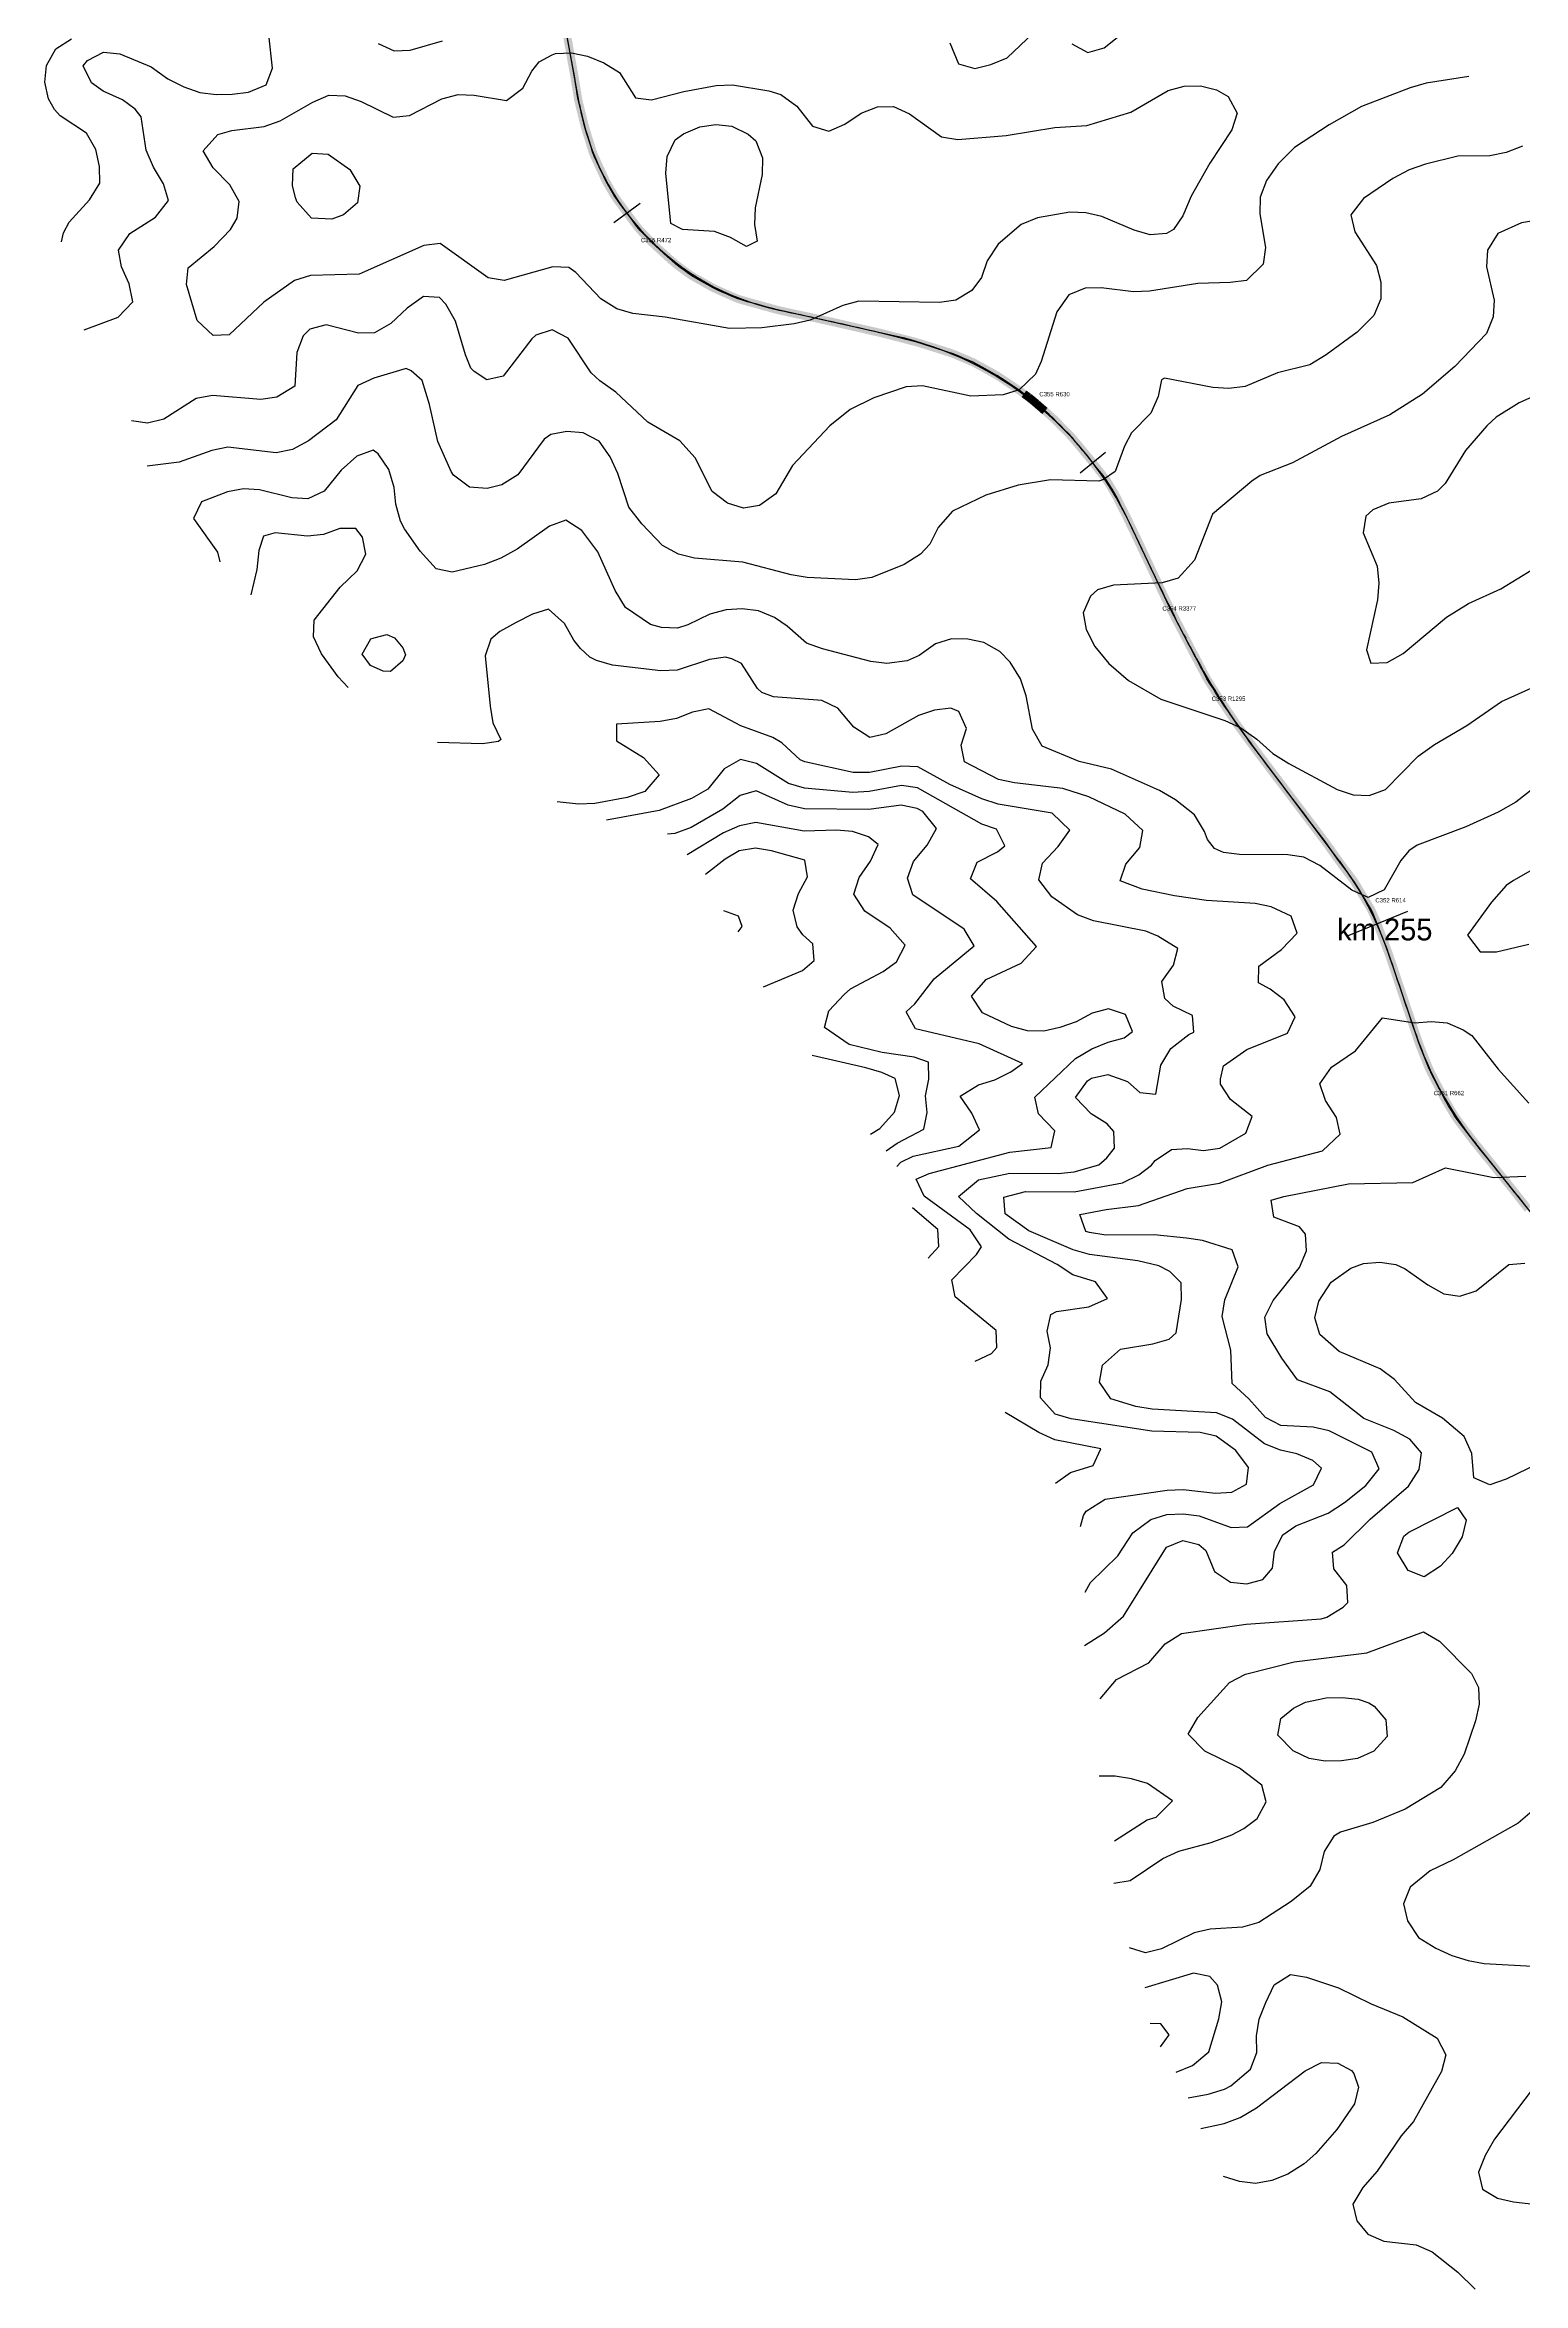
# Model space of a CAD drawing. Header units: metres. Extents: x 697254 to 930473, y 8023396 to 8227001.
# Drawn here: x 760238 to 762957, y 8176054 to 8180172 of the extents above; entities that cross this region are included whole.
import ezdxf

# ---------------------------------------------------------------- set-up
doc = ezdxf.new("R2010")
doc.units = ezdxf.units.M
for name, color, linetype in [('ALIGNMENT_FITTED', 4, 'Continuous'), ('CENTRELINE', 7, 'Continuous'), ('CHAINAGE', 7, 'Continuous'), ('CONTOUR_10M', 33, 'Continuous'), ('CONTOUR_INDEX_50M', 34, 'Continuous'), ('CURVE_LABELS', 4, 'Continuous'), ('GRADE_0-4', 3, 'Continuous'), ('GRADE_4-6', 2, 'Continuous')]:
    doc.layers.add(name, color=color, linetype=linetype)

msp = doc.modelspace()

# ---------------------------------------------------------------- linework, layer by layer
at = {"layer": 'ALIGNMENT_FITTED'}
for p, q in [((761221.5, 8180062.5), (761199, 8180187.2)), ((761802.2, 8179636.3), (761583.2, 8179685.3)), ((762279, 8179196), (762234, 8179291.1)), ((762344, 8179065.7), (762336.5, 8179080.2)), ((762619.8, 8178669.9), (762457.8, 8178885.2)), ((762759.7, 8178352.5), (762710.8, 8178497.2)), ((762972.7, 8178022.4), (762870.1, 8178150.5))]:
    msp.add_line(p, q, dxfattribs=at)
for centre, radius, start, end in [((761686.1, 8180146), 472.1, -169.8131, -102.5926), ((761664.9, 8179022), 629.5, 25.3077, 77.4074), ((765331.6, 8180639.4), 3376.6, -154.6923, -152.4985), ((763492.6, 8179663.7), 1295, -152.4985, -143.0483), ((762129.4, 8178301), 613.7, 18.6524, 36.9517), ((763387, 8178564.3), 662.1, -161.3476, -141.3249)]:
    msp.add_arc(centre, radius, start, end, dxfattribs=at)
at = {"layer": 'CENTRELINE'}
msp.add_polyline3d([(762960.3, 8178037.8, 1132.7), (762954.1, 8178045.6, 1132.3), (762947.9, 8178053.5, 1131.9), (762941.7, 8178061.3, 1131.3), (762935.5, 8178069.2, 1130.5), (762929.2, 8178076.9, 1130.1), (762922.9, 8178084.7, 1130), (762916.6, 8178092.5, 1129.4), (762910.3, 8178100.3, 1128.5), (762904.1, 8178108.1, 1127.6), (762897.8, 8178115.9, 1127.4), (762891.5, 8178123.6, 1127.1), (762885.2, 8178131.4, 1126.6), (762878.9, 8178139.2, 1126.2), (762872.6, 8178147, 1126), (762866.3, 8178154.8, 1125.9), (762860.2, 8178162.7, 1125.8), (762854.2, 8178170.7, 1125.7), (762848.1, 8178178.6, 1125.6), (762842.1, 8178186.6, 1125.5), (762836.2, 8178194.7, 1125.3), (762830.5, 8178202.9, 1125.1), (762825.4, 8178211.5, 1124.8), (762820.3, 8178220.1, 1124.3), (762815.2, 8178228.7, 1123.9), (762810.3, 8178237.5, 1124), (762805.7, 8178246.3, 1124), (762801.1, 8178255.2, 1123.8), (762796.5, 8178264.1, 1123.7), (762791.9, 8178273, 1123.6), (762787.3, 8178281.9, 1123.4), (762783.1, 8178290.9, 1123.4), (762779.4, 8178300.2, 1123.5), (762775.7, 8178309.5, 1123.4), (762772, 8178318.8, 1123.1), (762768.3, 8178328.1, 1122.4), (762764.8, 8178337.5, 1121.7), (762761.6, 8178347, 1121), (762758.4, 8178356.4, 1120.2), (762755.2, 8178365.9, 1119.7), (762752, 8178375.4, 1119.3), (762748.8, 8178384.9, 1118.8), (762745.6, 8178394.3, 1118.3), (762742.4, 8178403.8, 1117.6), (762739.2, 8178413.3, 1117), (762736, 8178422.8, 1116.6), (762732.8, 8178432.3, 1116), (762729.6, 8178441.7, 1115.4), (762726.4, 8178451.2, 1115.3), (762723.2, 8178460.7, 1115.1), (762720, 8178470.2, 1115), (762716.8, 8178479.7, 1115.2), (762713.6, 8178489.1, 1115.5), (762710.4, 8178498.6, 1115.8), (762706.9, 8178508, 1116), (762703.3, 8178517.3, 1116.2), (762699.8, 8178526.7, 1116.4), (762696.2, 8178536, 1116.8), (762692.7, 8178545.4, 1117.7), (762689.1, 8178554.8, 1118.4), (762685.3, 8178564, 1119), (762681.2, 8178573.1, 1119.4), (762677.1, 8178582.2, 1119.8), (762671.9, 8178590.8, 1120.1), (762666.7, 8178599.4, 1120.4), (762661.5, 8178607.9, 1120.6), (762656.4, 8178616.5, 1120.8), (762651.2, 8178625, 1120.9), (762646, 8178633.6, 1121.1), (762640, 8178641.6, 1121.3), (762634, 8178649.6, 1121.5), (762627.9, 8178657.6, 1121.6), (762621.9, 8178665.6, 1121.8), (762616.1, 8178673.7, 1122), (762610.3, 8178681.9, 1122.2), (762604.5, 8178690, 1122.5), (762598.7, 8178698.2, 1122.7), (762592.9, 8178706.3, 1122.8), (762586.9, 8178714.3, 1122.9), (762580.9, 8178722.3, 1123), (762574.8, 8178730.3, 1122.8), (762568.8, 8178738.2, 1122.6), (762562.7, 8178746.2, 1122.5), (762556.7, 8178754.2, 1122.4), (762550.7, 8178762.2, 1122.4), (762544.6, 8178770.1, 1122.4), (762538.6, 8178778.1, 1122.3), (762532.5, 8178786.1, 1122.2), (762526.5, 8178794.1, 1122.2), (762520.4, 8178802, 1122.3), (762514.4, 8178810, 1122.2), (762508.4, 8178818, 1121.9), (762502.3, 8178825.9, 1121.5), (762496.3, 8178833.9, 1121.1), (762490.2, 8178841.9, 1120.8), (762484.2, 8178849.9, 1120.6), (762478.2, 8178857.8, 1120.6), (762472.1, 8178865.8, 1120.6), (762466.1, 8178873.8, 1120.6), (762460.2, 8178881.9, 1120.9), (762454.2, 8178889.9, 1120.9), (762448.3, 8178898, 1120.6), (762442.4, 8178906.1, 1120.1), (762436.5, 8178914.1, 1119.7), (762430.6, 8178922.2, 1119.6), (762425, 8178930.5, 1119.4), (762419.4, 8178938.8, 1119.1), (762413.8, 8178947.1, 1119.2), (762408.2, 8178955.4, 1119.3), (762402.6, 8178963.7, 1119.3), (762397, 8178971.9, 1119.3), (762391.6, 8178980.4, 1119), (762386.3, 8178988.8, 1118.7), (762380.9, 8178997.3, 1118.3), (762375.6, 8179005.8, 1118.2), (762370.9, 8179014.6, 1118.3), (762366.3, 8179023.5, 1118.2), (762361.6, 8179032.3, 1118), (762356.9, 8179041.2, 1117.9), (762352.2, 8179050, 1117.9), (762347.6, 8179058.8, 1117.8), (762342.9, 8179067.7, 1117.7), (762338.3, 8179076.6, 1117.7), (762333.7, 8179085.5, 1117.7), (762329.1, 8179094.4, 1117.8), (762324.5, 8179103.2, 1117.5), (762319.9, 8179112.1, 1117.4), (762315.3, 8179121, 1117.3), (762310.7, 8179129.9, 1117.5), (762306.1, 8179138.8, 1117.9), (762301.8, 8179147.8, 1118.3), (762297.5, 8179156.8, 1118.6), (762293.2, 8179165.9, 1119), (762288.9, 8179174.9, 1119.6), (762284.7, 8179184, 1120.1), (762280.4, 8179193, 1120.5), (762276.1, 8179202.1, 1121), (762271.8, 8179211.1, 1121.4), (762267.6, 8179220.2, 1121.9), (762263.3, 8179229.2, 1122.6), (762259, 8179238.2, 1123.3), (762254.8, 8179247.3, 1124), (762250.5, 8179256.3, 1124.3), (762246.2, 8179265.4, 1124.6), (762241.9, 8179274.4, 1124.8), (762237.5, 8179283.4, 1125.2), (762233.2, 8179292.4, 1126.1), (762228.9, 8179301.5, 1126.9), (762224.5, 8179310.4, 1127.6), (762219.9, 8179319.4, 1127.9), (762215.4, 8179328.3, 1128.2), (762210.9, 8179337.2, 1128.4), (762206.2, 8179346, 1128.8), (762201.1, 8179354.6, 1129.3), (762196, 8179363.2, 1129.9), (762190.6, 8179371.7, 1130.3), (762184.5, 8179379.6, 1130.7), (762178.3, 8179387.4, 1130.8), (762172.1, 8179395.3, 1131.1), (762166, 8179403.2, 1131.6), (762159.7, 8179411, 1132.4), (762153.3, 8179418.7, 1133), (762146.9, 8179426.4, 1133.6), (762140.5, 8179434.1, 1133.9), (762134.1, 8179441.8, 1134.4), (762127.7, 8179449.5, 1134.8), (762120.9, 8179456.8, 1134.8), (762113.8, 8179463.9, 1135.1), (762106.8, 8179471, 1135.6), (762099.8, 8179478.1, 1136.1), (762092.7, 8179485.2, 1136.5), (762085.2, 8179491.8, 1136.8), (762077.7, 8179498.4, 1137.3), (762070.1, 8179504.9, 1137.9), (762062.6, 8179511.5, 1138.3), (762055, 8179518, 1138.7), (762047.1, 8179524.2, 1139.1), (762039, 8179530, 1139.4), (762030.9, 8179535.9, 1139.9), (762022.7, 8179541.7, 1140.3), (762014.4, 8179547.2, 1140.7), (762006.1, 8179552.8, 1141.1), (761997.7, 8179558.3, 1141.5), (761989.4, 8179563.8, 1141.9), (761980.7, 8179568.7, 1142.3), (761971.9, 8179573.5, 1142.6), (761963.2, 8179578.4, 1142.9), (761954.4, 8179583.2, 1142.9), (761945.6, 8179588, 1142.9), (761936.4, 8179591.9, 1143), (761927.2, 8179595.8, 1143.3), (761918, 8179599.7, 1143.5), (761908.8, 8179603.6, 1143.6), (761899.3, 8179606.9, 1143.5), (761889.8, 8179609.9, 1143.4), (761880.3, 8179612.9, 1143.2), (761870.7, 8179615.9, 1143), (761861.2, 8179618.9, 1142.8), (761851.6, 8179621.9, 1142.6), (761842.1, 8179624.8, 1142.7), (761832.4, 8179627.3, 1142.9), (761822.7, 8179629.9, 1143.1), (761813, 8179632.4, 1143.5), (761803.3, 8179634.9, 1143.8), (761793.6, 8179637.4, 1144.1), (761784, 8179639.9, 1144.3), (761774.2, 8179642.3, 1144.6), (761764.5, 8179644.5, 1144.8), (761754.7, 8179646.7, 1145.1), (761745, 8179649, 1145.4), (761735.2, 8179651.2, 1145.7), (761725.5, 8179653.4, 1146.1), (761715.7, 8179655.7, 1146.6), (761706, 8179657.9, 1147.1), (761696.2, 8179660.1, 1147.7), (761686.5, 8179662.4, 1148.2), (761676.7, 8179664.5, 1148.7), (761666.9, 8179666.6, 1149.2), (761657.1, 8179668.8, 1149.7), (761647.4, 8179670.9, 1150.1), (761637.6, 8179673, 1150.4), (761627.8, 8179675.1, 1150.6), (761618, 8179677.2, 1150.8), (761608.2, 8179679.3, 1151.1), (761598.5, 8179681.5, 1151.4), (761588.7, 8179683.6, 1151.8), (761579, 8179686.2, 1152), (761569.4, 8179688.9, 1152.4), (761559.8, 8179691.5, 1152.7), (761550.1, 8179694.2, 1153), (761540.5, 8179696.9, 1153.1), (761530.8, 8179699.5, 1153.2), (761521.2, 8179702.2, 1153.2), (761511.7, 8179705.3, 1153.1), (761502.5, 8179709.3, 1153.1), (761493.4, 8179713.3, 1153.2), (761484.2, 8179717.3, 1153.4), (761475, 8179721.4, 1153.6), (761466, 8179725.7, 1154.1), (761457.3, 8179730.6, 1154.5), (761448.6, 8179735.5, 1154.7), (761439.9, 8179740.4, 1154.8), (761431.1, 8179745.3, 1155), (761422.7, 8179750.6, 1155.3), (761414.7, 8179756.6, 1155.9), (761406.7, 8179762.6, 1156.3), (761398.7, 8179768.6, 1156.6), (761391.1, 8179775.1, 1156.9), (761383.7, 8179781.8, 1157), (761376.3, 8179788.5, 1157.5), (761368.8, 8179795.3, 1157.9), (761361.4, 8179802, 1158.2), (761354.2, 8179808.9, 1158.4), (761347.3, 8179816.1, 1158.6), (761340.3, 8179823.3, 1158.6), (761333.4, 8179830.5, 1158.5), (761327, 8179838.1, 1158.3), (761321, 8179846.2, 1158.1), (761315.1, 8179854.2, 1158.1), (761309.1, 8179862.3, 1158.1), (761303.1, 8179870.3, 1158), (761297.2, 8179878.3, 1157.8), (761291.2, 8179886.4, 1157.8), (761285.6, 8179894.6, 1157.8), (761280.5, 8179903.2, 1157.7), (761275.3, 8179911.8, 1157.5), (761270.4, 8179920.5, 1157.2), (761266.2, 8179929.6, 1156.9), (761262, 8179938.7, 1156.7), (761257.8, 8179947.7, 1156.4), (761253.6, 8179956.8, 1156.2), (761249.4, 8179965.9, 1156.1), (761245.7, 8179975.2, 1156.1), (761242.7, 8179984.7, 1155.9), (761239.8, 8179994.3, 1155.7), (761236.8, 8180003.8, 1155.5), (761233.9, 8180013.4, 1155.5), (761231.1, 8180023, 1155.6), (761228.7, 8180032.7, 1155.5), (761226.2, 8180042.4, 1155.4), (761223.8, 8180052.1, 1155.2), (761221.4, 8180061.8, 1155), (761219.1, 8180071.6, 1154.8), (761217.5, 8180081.4, 1154.6), (761215.9, 8180091.3, 1154.3), (761214.3, 8180101.2, 1153.8), (761212.7, 8180111.1, 1153.3), (761211, 8180120.9, 1152.8), (761209.2, 8180130.8, 1152), (761207.4, 8180140.6, 1151.3), (761205.6, 8180150.5, 1150.5), (761203.9, 8180160.3, 1149.8), (761202.1, 8180170.1, 1149.1), (761200.3, 8180180, 1148.3)], dxfattribs=at)
at = {"layer": 'CHAINAGE'}
for p, q in [((761333.2, 8179880.1), (761285, 8179844.4)), ((762189.2, 8179422.2), (762142.7, 8179384.2)), ((762744.6, 8178577.6), (762633.6, 8178531.9))]:
    msp.add_line(p, q, dxfattribs=at)
at = {"layer": 'CONTOUR_10M'}
for points, elevation in [([(760268.8, 8179809.8), (760272.1, 8179826.3), (760283, 8179845.6), (760320.1, 8179887.2), (760339.4, 8179917.7), (760338.8, 8179948.5), (760331.7, 8179979.3), (760314.7, 8180009.7), (760266.2, 8180041.6), (760255.8, 8180053.1), (760244.8, 8180072.6), (760238, 8180103.5), (760241.1, 8180134.2), (760258.3, 8180164.7), (760287.1, 8180183.4)], 1130), ([(760310.3, 8179647.8), (760373.2, 8179671.3), (760400, 8179699.4), (760393.3, 8179732.5), (760379.3, 8179763.4), (760373.8, 8179794.3), (760394.3, 8179824.8), (760441.9, 8179855), (760465.4, 8179885.4), (760456.3, 8179916.3), (760437.7, 8179947.3), (760424.2, 8179978.2), (760415.5, 8180039.8), (760404.2, 8180054), (760380.9, 8180071), (760345.3, 8180086.9), (760323.6, 8180102.4), (760308.6, 8180133.4), (760316.3, 8180143), (760346.1, 8180158.9), (760375.8, 8180155.8), (760433.6, 8180131.9), (760464.3, 8180109.8), (760493.8, 8180094.6), (760523.3, 8180084.1), (760553, 8180080.8), (760582.6, 8180081.6), (760612.4, 8180085), (760645.4, 8180098.5), (760656.9, 8180129.2), (760649.9, 8180190.8)], 1140), ([(760850.9, 8180174.5), (760880.4, 8180161.1), (760910.1, 8180162), (760969.7, 8180179.3)], 1140), ([(761902.9, 8180175.6), (761918.9, 8180137.1), (761948.5, 8180128.5), (761978.3, 8180136.2), (762008.1, 8180148.4), (762068.2, 8180205.2)], 1140), ([(762127.1, 8180174), (762156.6, 8180158.3), (762186.4, 8180166.4), (762231.2, 8180202.4)], 1140), ([(762857.3, 8180114), (762779.2, 8180101.5), (762749.4, 8180093.1), (762660, 8180058.5), (762600.2, 8180025.2), (762537, 8179983.4), (762506.6, 8179953), (762485.5, 8179922.5), (762473.5, 8179891.9), (762472.7, 8179861.1), (762483.5, 8179799.5), (762478.8, 8179768.8), (762448.3, 8179738.8), (762418.6, 8179734.7), (762359.2, 8179732.9), (762270, 8179718.8), (762240.3, 8179717.4), (762181, 8179725.1), (762151.4, 8179724.2), (762121.5, 8179712.3), (762099.8, 8179681.1), (762070.9, 8179589.2), (762060.4, 8179566.2), (762030.4, 8179537.5), (762000.6, 8179527.9), (761941.2, 8179525.6), (761852.4, 8179544.9), (761822.7, 8179543), (761763.1, 8179522.9), (761719.3, 8179501.2), (761682.3, 8179470.9), (761613.2, 8179398.2), (761582.9, 8179346.2), (761552.9, 8179324.5), (761523.2, 8179319.7), (761493.6, 8179328.9), (761465.4, 8179350.5), (761434.2, 8179412.4), (761406.4, 8179443.5), (761347, 8179478), (761288.3, 8179533), (761258.9, 8179554), (761243.1, 8179568.5), (761200.5, 8179632.2), (761171, 8179647.9), (761141.2, 8179638), (761134, 8179631.3), (761080.9, 8179562.3), (761051.2, 8179556), (761027.8, 8179571.1), (761021.7, 8179577), (761011.6, 8179602), (760993.4, 8179663.8), (760975.7, 8179694.7), (760964, 8179707.3), (760934.3, 8179709.1), (760904.4, 8179687.7), (760874.3, 8179659.6), (760844.5, 8179642.2), (760814.8, 8179641.7), (760755.6, 8179657.1), (760725.8, 8179649.1), (760713.1, 8179636.4), (760701.9, 8179605.8), (760698.1, 8179544.3), (760665, 8179523.8), (760635.2, 8179519.4), (760546.3, 8179527.2), (760516.5, 8179521.1), (760456.7, 8179483.5), (760426.9, 8179476.2), (760397.3, 8179480.3)], 1140), ([(761397.8, 8179997.2), (761412.8, 8180008.6), (761442.6, 8180021.5), (761472.4, 8180025.6), (761502, 8180022.2), (761531.5, 8180008), (761545.6, 8179995.4), (761558, 8179964.5), (761557.5, 8179933.7), (761544.5, 8179872.4), (761543.7, 8179841.6), (761548.4, 8179810.8), (761529, 8179801), (761499.5, 8179817.7), (761470, 8179828.7), (761410.7, 8179832.2), (761389.7, 8179843.5), (761380.1, 8179935.9), (761382.6, 8179966.6), (761397.8, 8179997.2)], 1160), ([(762955.9, 8179985.9), (762926.1, 8179974), (762896.3, 8179967.7), (762837, 8179967.4), (762777.4, 8179952.6), (762747.6, 8179942), (762717.7, 8179926.1), (762663.7, 8179889.6), (762640.1, 8179859.1), (762647.5, 8179828.2), (762687.5, 8179766.2), (762695.8, 8179735.4), (762695.6, 8179704.6), (762682.9, 8179674), (762652.1, 8179643.7), (762595.1, 8179601.9), (762565.2, 8179583.5), (762505.6, 8179568.9), (762446, 8179543.4), (762416.2, 8179539.8), (762386.6, 8179541.8), (762297.8, 8179559), (762292.2, 8179555.8), (762285.7, 8179525.1), (762272.3, 8179494.5), (762237.2, 8179458.5), (762224.1, 8179433.6), (762206.6, 8179387.2), (762185.6, 8179372.5), (762176.7, 8179369.1), (762087.7, 8179371.5), (762028.2, 8179361.8), (761968.7, 8179343.4), (761907.9, 8179314.4), (761881.2, 8179283.9), (761865.9, 8179253.4), (761848.6, 8179234.9), (761818.7, 8179216.2), (761759.1, 8179192), (761729.3, 8179187.6), (761640.3, 8179192), (761610.7, 8179196.8), (761522, 8179220.4), (761433, 8179227.6), (761403.4, 8179235.1), (761374, 8179250.8), (761335.9, 8179290.6), (761312.3, 8179321.6), (761291.9, 8179383.4), (761277.8, 8179414.3), (761257.6, 8179442.7), (761228.1, 8179458.1), (761198.4, 8179460.4), (761168.7, 8179454.9), (761156.8, 8179446.5), (761108.4, 8179380.7), (761078.5, 8179362.7), (761051.4, 8179355.5), (761019.1, 8179358.3), (760989.7, 8179380.3), (760985.2, 8179387.1), (760960.8, 8179442), (760945.9, 8179510.6), (760932.4, 8179554.6), (760912.2, 8179572.5), (760903, 8179576.7), (760843.5, 8179558.8), (760813.6, 8179545.5), (760773.9, 8179481.9), (760723.3, 8179443.4), (760693.5, 8179427.5), (760663.7, 8179421.7), (760574.8, 8179431.8), (760545.1, 8179426), (760485.4, 8179404), (760426, 8179397)], 1130), ([(760694.8, 8179944.2), (760729.7, 8179972.7), (760759.4, 8179971.2), (760799.3, 8179942.9), (760817.2, 8179911.9), (760812.9, 8179881.2), (760787.7, 8179859.2), (760765.8, 8179851.1), (760728.3, 8179853.1), (760702.1, 8179882.6), (760699.1, 8179890.5), (760693.9, 8179913.4), (760694.8, 8179944.2)], 1160), ([(762983.9, 8179849.8), (762954.2, 8179844.6), (762910.6, 8179825), (762891.8, 8179794.5), (762890.1, 8179763.8), (762903.9, 8179702.1), (762901.9, 8179671.4), (762889.7, 8179640.8), (762831.7, 8179580), (762772.3, 8179529.4), (762712.4, 8179491.5), (762622.9, 8179451.2), (762533.3, 8179403.3), (762473.6, 8179379.5), (762458.1, 8179369.2), (762385.8, 8179308.6), (762353, 8179224), (762323, 8179190.7), (762293.2, 8179182.4), (762204.1, 8179178.2), (762174.3, 8179169.1), (762161.3, 8179157.5), (762147.7, 8179126.9), (762153.7, 8179096.1), (762169.4, 8179065.2), (762195.1, 8179034.1), (762231.6, 8179002.8), (762290.6, 8178967.9), (762408.8, 8178929.2), (762438.3, 8178915.7), (762467.7, 8178894.6), (762497.1, 8178868.2), (762526.6, 8178849.7), (762615, 8178802.2), (762644.6, 8178792.2), (762674.2, 8178791.2), (762704, 8178801.7), (762764.2, 8178863.3), (762794.1, 8178884.5), (762853.9, 8178919.6), (762917.4, 8178963.8), (762973.4, 8178988.9)], 1120), ([(763039.7, 8179553.8), (762950.2, 8179513.6), (762907.5, 8179486.8), (762890.3, 8179471.2), (762851.1, 8179425.9), (762813.7, 8179364.9), (762799.8, 8179351.1), (762769.9, 8179336.8), (762710.5, 8179329), (762680.6, 8179316.3), (762667.7, 8179305.1), (762663.2, 8179274.4), (762688.7, 8179212.6), (762692, 8179181.8), (762689.7, 8179151.1), (762669.3, 8179059.1), (762677.2, 8179034.5), (762706.9, 8179035.4), (762736.8, 8179052.5), (762816.6, 8179118.8), (762856.6, 8179144.4), (762916.3, 8179170.9), (762976.1, 8179207.9)], 1110), ([(763031.1, 8178847), (762943.7, 8178778.9), (762911.3, 8178760.4), (762851.6, 8178733.2), (762762.2, 8178699.6), (762747.3, 8178689.1), (762732.1, 8178671.6), (762701.8, 8178617.4), (762672, 8178603.1), (762642.4, 8178616.5), (762583.6, 8178662), (762554.1, 8178677.3), (762524.5, 8178681.5), (762435.5, 8178682.1), (762405.9, 8178686.2), (762389.3, 8178693.4), (762376.5, 8178710.2), (762371.3, 8178724.4), (762353, 8178755.4), (762318, 8178783), (762288.5, 8178800), (762200, 8178839.3), (762140.8, 8178853.4), (762072.5, 8178881.8), (762054.5, 8178912.8), (762043.4, 8178974.4), (762032.6, 8179005.3), (762013.9, 8179036.3), (761994.8, 8179055.9), (761965.4, 8179072.3), (761935.8, 8179078.8), (761906.1, 8179079.3), (761876.3, 8179069.7), (761846.4, 8179048.4), (761824.2, 8179038.6), (761786.8, 8179034.1), (761757.2, 8179037.7), (761668.4, 8179060.5), (761638.9, 8179071.5), (761603.6, 8179102.8), (761580.1, 8179118.3), (761550.6, 8179130.5), (761520.9, 8179134.1), (761491.2, 8179132.4), (761461.5, 8179124.7), (761420.9, 8179105), (761401.8, 8179099.1), (761372.1, 8179100.1), (761352.4, 8179105.8), (761306, 8179137.1), (761287, 8179168.1), (761255.1, 8179239.1), (761225.9, 8179278.6), (761196.4, 8179297.3), (761166.6, 8179286.5), (761106.8, 8179244), (761076.9, 8179227.4), (761047.1, 8179215.8), (760987.5, 8179201.9), (760957.9, 8179208.2), (760928.6, 8179240.3), (760899.5, 8179281.8), (760892, 8179295.9), (760883.5, 8179326.8), (760880.5, 8179357.6), (760871.1, 8179390.9), (760850.9, 8179419.4), (760841.8, 8179426.1), (760812, 8179415.5), (760783, 8179389.5), (760751.9, 8179350.9), (760722.1, 8179337), (760692.4, 8179338.9), (760633.2, 8179353.1), (760603.6, 8179355), (760573.8, 8179349.6), (760526.2, 8179331.1), (760511.5, 8179300.5), (760555.5, 8179238.5), (760559.8, 8179220.6)], 1120), ([(760795.8, 8178989.5), (760777.5, 8179009.4), (760747.2, 8179051.6), (760732.4, 8179082.6), (760733.5, 8179113.3), (760781.4, 8179174.2), (760812.6, 8179204.6), (760828.4, 8179235.2), (760822.3, 8179266), (760810.4, 8179282.3), (760780.8, 8179282.3), (760750.9, 8179271.3), (760721.2, 8179267.8), (760661.9, 8179274.3), (760640, 8179268.2), (760631.9, 8179241.6), (760628.2, 8179206.8), (760616.8, 8179160)], 1110), ([(762151.9, 8177325), (762161.4, 8177342.9), (762212, 8177391.7), (762239.3, 8177434.2), (762272.2, 8177459.1), (762302, 8177467.8), (762331.7, 8177469.4), (762361.3, 8177465.6), (762420.4, 8177444.4), (762450.1, 8177445.2), (762510, 8177488.2), (762571.8, 8177522.5), (762586.6, 8177553), (762570.3, 8177567.3), (762540.8, 8177579.8), (762511.2, 8177586.6), (762481.7, 8177597.9), (762422.9, 8177643.5), (762393.3, 8177655.4), (762274.7, 8177661.7), (762245.1, 8177666.7), (762198.6, 8177680.8), (762177.8, 8177711.8), (762183.8, 8177742.5), (762216.7, 8177772.4), (762276.2, 8177782.1), (762305.9, 8177790.8), (762319.3, 8177802.3), (762329.1, 8177863.7), (762328, 8177894.5), (762307.4, 8177915.3), (762287.4, 8177925.8), (762248.3, 8177934.5), (762159.4, 8177946.4), (762129.9, 8177954.9), (762048.3, 8177990.2), (762004.8, 8178021.5), (762002, 8178052.2), (762042.1, 8178062.2), (762131.2, 8178062), (762220.4, 8178078.5), (762250.3, 8178092.9), (762273.8, 8178110.5), (762280.2, 8178119.1), (762310.2, 8178139.9), (762339.9, 8178141.4), (762369.5, 8178137.8), (762399.2, 8178142.2), (762447.2, 8178169.9), (762459, 8178200.5), (762418.9, 8178231.7), (762400.7, 8178260.1), (762400.8, 8178269.2), (762406.2, 8178293.4), (762449, 8178323.6), (762523.8, 8178353.5), (762537.7, 8178384), (762518, 8178415), (762491.8, 8178434.9), (762470.3, 8178446.4), (762471, 8178477.1), (762513, 8178507.4), (762541.8, 8178537.8), (762530.5, 8178568.7), (762493.7, 8178586), (762464.1, 8178592.4), (762375.1, 8178597.7), (762315.9, 8178606.6), (762256.6, 8178618.9), (762216, 8178634), (762226.3, 8178664.6), (762252.2, 8178695.1), (762258, 8178726.6), (762225.5, 8178756.9), (762158.4, 8178788.5), (762110.5, 8178803.8), (762021.6, 8178814.2), (761992, 8178820.5), (761929.7, 8178852.8), (761923.4, 8178883.6), (761933.6, 8178914.2), (761919.2, 8178945.2), (761904.5, 8178951.7), (761874.8, 8178948.1), (761845, 8178938.3), (761785.3, 8178904.7), (761755.5, 8178897.7), (761726, 8178916.5), (761696.8, 8178951.6), (761667.3, 8178965.9), (761578.3, 8178972.4), (761556.8, 8178980.3), (761548.8, 8178988.1), (761519.7, 8179033.8), (761501.6, 8179042.5), (761490.2, 8179045.4), (761460.5, 8179041.4), (761400.9, 8179021.5), (761371.2, 8179020.6), (761282.2, 8179030.6), (761252.7, 8179039.1), (761240.6, 8179045.7), (761223.3, 8179061.7), (761211.2, 8179076.8), (761194.1, 8179107.4), (761164.8, 8179133.5), (761135, 8179124.8), (761105.1, 8179109.4), (761075.2, 8179092.4), (761058.6, 8179078.6), (761048, 8179048), (761057, 8178955.6), (761062.4, 8178924.8), (761077.1, 8178893.9), (761072.8, 8178890.6), (761043.1, 8178885.9), (760960.4, 8178888.7)], 1110), ([(760844.1, 8179081.2), (760867.4, 8179087.1), (760881.3, 8179080.8), (760896.8, 8179062.9), (760901.7, 8179049.8), (760896.5, 8179038.8), (760873.8, 8179019.3), (760860.1, 8179019.5), (760837.1, 8179030.1), (760821.5, 8179050.7), (760837.7, 8179079), (760844.1, 8179081.2)], 1120), ([(761949.3, 8177750.1), (761979.2, 8177764.4), (761989.5, 8177775.6), (761987.8, 8177806.4), (761912.5, 8177868.8), (761906.4, 8177899.6), (761951.7, 8177946.5), (761961.1, 8177960.5), (761940.3, 8177991.5), (761855.5, 8178054), (761840.9, 8178085), (761864.5, 8178095.3), (762013.3, 8178134.7), (762089, 8178143.5), (762096, 8178174.1), (762065.7, 8178205.2), (762059.1, 8178236.1), (762134.1, 8178306.8), (762164, 8178324.8), (762193.9, 8178337.2), (762223.6, 8178345), (762238.5, 8178356.9), (762225.9, 8178387.8), (762194.6, 8178398.2), (762164.8, 8178390.6), (762135, 8178374.6), (762105.2, 8178363.9), (762075.4, 8178357.4), (762045.7, 8178357.9), (762016.1, 8178366), (761962.9, 8178391), (761942.6, 8178422), (761969.7, 8178452.5), (762034, 8178482.4), (762062.1, 8178512.9), (761989.3, 8178596.2), (761940.6, 8178637.4), (761953, 8178668), (761990.4, 8178687.6), (762003.9, 8178698.1), (761988.7, 8178729), (761961.3, 8178738.1), (761843.4, 8178805.3), (761813.8, 8178809.5), (761754.3, 8178798.6), (761724.6, 8178796.5), (761635.7, 8178804.3), (761606.1, 8178813), (761547.2, 8178849.6), (761517.6, 8178856.9), (761487.7, 8178840.3), (761457.6, 8178802.5), (761427.7, 8178785.3), (761368, 8178763.5), (761271.3, 8178745.5)], 1090), ([(761805.3, 8178108.2), (761812.5, 8178116.1), (761835.2, 8178127.2), (761919, 8178145.5), (761957.5, 8178175.8), (761943.4, 8178206.7), (761921.6, 8178237.8), (761955.5, 8178258.6), (761985.8, 8178267.7), (762015.1, 8178282.3), (762036.5, 8178297.9), (761956.4, 8178334), (761839.4, 8178361.8), (761822.7, 8178392.7), (761838.6, 8178407.5), (761874.1, 8178453.6), (761947.2, 8178514.2), (761929.3, 8178545.2), (761834.9, 8178607.9), (761824.9, 8178638.8), (761835.9, 8178669.4), (761860.9, 8178699.8), (761878.1, 8178730.4), (761852.8, 8178761.4), (761842.9, 8178766.8), (761813.3, 8178773.4), (761753.9, 8178765.4), (761635.2, 8178766.7), (761605.6, 8178773), (761546.6, 8178799.4), (761516.8, 8178790.9), (761485, 8178765.9), (761427, 8178732), (761397.2, 8178721.2), (761383.3, 8178720)], 1080), ([(761785.8, 8178136.9), (761805.8, 8178151.3), (761855.1, 8178177.1), (761860.9, 8178207.7), (761857.7, 8178238.5), (761863.9, 8178269.2), (761863.7, 8178300), (761837.4, 8178309.5), (761778.1, 8178318.3), (761717.3, 8178332.5), (761671.9, 8178363.8), (761680.2, 8178394.5), (761708.6, 8178424.9), (761720.2, 8178435.2), (761780, 8178467.2), (761804.5, 8178485.2), (761820.5, 8178515.8), (761792.8, 8178546.9), (761746.1, 8178578.2), (761726.3, 8178609.2), (761736.1, 8178639.8), (761756.9, 8178670.3), (761771, 8178700.9), (761753.3, 8178715), (761723.7, 8178724.4), (761694.1, 8178727.4), (761634.7, 8178725.2), (761545.8, 8178741), (761516.1, 8178734.9), (761486.3, 8178722.4), (761419.3, 8178681.8)], 1070), ([(761559.8, 8178439.1), (761631.6, 8178468.8), (761653, 8178487.1), (761650.8, 8178517.8), (761632.4, 8178534.4), (761621.8, 8178549), (761614.3, 8178579.8), (761624.1, 8178610.4), (761641, 8178641), (761635.8, 8178671.8), (761574.9, 8178689), (761545.3, 8178694), (761515.5, 8178688.9), (761489.5, 8178673.6), (761453.3, 8178645.7)], 1060), ([(763088.9, 8178719.5), (762939.4, 8178634.6), (762926.3, 8178625.4), (762899.4, 8178594.9), (762854.7, 8178534), (762878.5, 8178503.2), (762908.2, 8178503.3), (762967.7, 8178517.7)], 1110), ([(762150.7, 8177227.2), (762187.1, 8177250.3), (762222, 8177280.7), (762301.3, 8177408), (762331.1, 8177420.2), (762360.7, 8177412.6), (762373.4, 8177401.9), (762389.8, 8177363.2), (762419.2, 8177343.3), (762448.8, 8177340.3), (762478.6, 8177348.4), (762496.4, 8177369.6), (762500.1, 8177400.3), (762515.3, 8177430.9), (762539.2, 8177447.2), (762598.8, 8177470.6), (762628.7, 8177490.2), (762668.2, 8177521.3), (762692.2, 8177551.8), (762678.7, 8177582.7), (762600.6, 8177621.7), (762571.1, 8177628.8), (762511.7, 8177631.7), (762483.5, 8177646.6), (762453, 8177680.7), (762422.3, 8177708.8), (762419.5, 8177770.4), (762403.8, 8177832.1), (762408.5, 8177862.8), (762433, 8177924), (762421.8, 8177954.9), (762367.5, 8177972.1), (762337.9, 8177976.7), (762278.6, 8177982.7), (762189.5, 8177981.7), (762159.9, 8177986.9), (762153.2, 8177988.9), (762142, 8178019.8), (762190.1, 8178029.4), (762249.6, 8178036.3), (762339, 8178067.9), (762398.5, 8178077.8), (762487.9, 8178111), (762588.4, 8178137.4), (762620.7, 8178167.7), (762614.1, 8178198.6), (762593.5, 8178229.6), (762583.3, 8178260.5), (762604.6, 8178291), (762649.2, 8178321.2), (762698.9, 8178382), (762758.2, 8178372.8), (762787.9, 8178375), (762817.5, 8178372.5), (762847.1, 8178359.8), (762863.2, 8178349.3), (762911.5, 8178287.2), (762967.9, 8178225)], 1120), ([(761756.8, 8178167.7), (761773.8, 8178178), (761800.8, 8178208.5), (761810.4, 8178239.1), (761802.1, 8178270), (761777.7, 8178281.1), (761748.1, 8178289.6), (761649.8, 8178312.4)], 1060), ([(762179.2, 8177128.7), (762209.3, 8177164.6), (762269, 8177195.4), (762299.1, 8177230.2), (762329, 8177248.8), (762447.9, 8177266.5), (762585.5, 8177276.2), (762596.5, 8177279.3), (762626.4, 8177297.8), (762634.9, 8177306.4), (762633, 8177337.2), (762609.2, 8177368.2), (762606.6, 8177399), (762627.8, 8177412.2), (762676.1, 8177459.7), (762746.3, 8177520.3), (762766.2, 8177550.8), (762770.2, 8177581.6), (762748.8, 8177606.6), (762719.4, 8177622.6), (762664.5, 8177644.4), (762601.5, 8177693.6), (762542.4, 8177716.1), (762513.2, 8177755.5), (762486.7, 8177800.3), (762482.3, 8177831.1), (762497.6, 8177861.7), (762546, 8177922.6), (762559, 8177953.2), (762556.7, 8177984), (762545.9, 8177997.4), (762498.7, 8178015.4), (762494.1, 8178046.3), (762516.9, 8178053.4), (762635.9, 8178076.3), (762754.6, 8178079.2), (762814.3, 8178105.9), (762903.1, 8178088.3), (762962.5, 8178090.4)], 1130), ([(761862.6, 8177939.6), (761882.3, 8177961.4), (761880.5, 8177992.2), (761834, 8178032.4)], 1080), ([(762985.7, 8177561.8), (762926, 8177532.8), (762896.2, 8177522.5), (762866.7, 8177535.4), (762863.2, 8177580.4), (762848.7, 8177611.4), (762808.7, 8177645), (762759.3, 8177674), (762720.5, 8177716.3), (762694.2, 8177736.3), (762619, 8177767.9), (762583.5, 8177799.1), (762574, 8177830), (762581.7, 8177860.7), (762604, 8177895.3), (762640.6, 8177921.5)], 1140), ([(762640.6, 8177921.5), (762663.8, 8177930), (762693.5, 8177932.4), (762723.1, 8177927.9), (762740.4, 8177920.2), (762782, 8177890.4), (762811.5, 8177874.1), (762841.1, 8177870), (762870.9, 8177879.6), (762930.8, 8177928.2), (762960.5, 8177930.2)], 1140), ([(762097.4, 8177525.8), (762124.9, 8177545.2), (762166.6, 8177558.1), (762180.2, 8177588.7), (762095.9, 8177605.3), (762066.4, 8177619.2), (762004.3, 8177655.8)], 1090), ([(762792.1, 8177458.3), (762836.3, 8177480.7), (762852.6, 8177457.5), (762845.2, 8177426.9), (762826.5, 8177396.3), (762805.4, 8177372.7), (762775.4, 8177353.3), (762745.9, 8177365.2), (762726.5, 8177397.6), (762737.7, 8177428.2), (762746.8, 8177435.6), (762792.1, 8177458.3)], 1140), ([(762204.7, 8176789.6), (762234.5, 8176794.8), (762294.3, 8176835.2), (762324.1, 8176848.3), (762383.7, 8176864.3), (762421.7, 8176878.4), (762443.4, 8176890.1), (762468.2, 8176908.6), (762484.7, 8176939.2), (762476.5, 8176970), (762435.6, 8177001.3), (762371.5, 8177032.8), (762341.3, 8177063.9), (762358.7, 8177094.5), (762417, 8177159), (762446.8, 8177174.5), (762536.1, 8177197.2), (762669.7, 8177213.7), (762774.2, 8177252.4), (762803.7, 8177234.9), (762862.3, 8177175.6), (762875, 8177149.7), (762876.2, 8177118.9), (762869.8, 8177088.2), (762848.6, 8177027), (762832.2, 8176996.4), (762805.9, 8176966), (762740.6, 8176925.7), (762680.9, 8176901.5), (762621.3, 8176883.6), (762609.3, 8176876.1), (762591.2, 8176847.9), (762583.1, 8176814.9), (762565.5, 8176784.4), (762530.8, 8176756), (762470.9, 8176717.6), (762441.1, 8176708.6), (762381.8, 8176705.1), (762352, 8176698.2), (762292.3, 8176669.1), (762262.5, 8176661.3), (762233, 8176670.5)], 1140), ([(762205.7, 8176867.8), (762265.5, 8176906.4), (762282.3, 8176910.9), (762312.5, 8176941.3), (762266.3, 8176972.8), (762236.7, 8176981.9), (762207.1, 8176986.9), (762177.4, 8176986.8)], 1130), ([(762986.8, 8176933), (762948, 8176900.1), (762828.4, 8176832.4), (762786.1, 8176812.5), (762749.4, 8176782.2), (762737.1, 8176751.5), (762744.5, 8176720.7), (762764.7, 8176689.7), (762796.8, 8176669.9), (762826.3, 8176656.4), (762855.9, 8176647.3), (762885.5, 8176641.9), (762974.4, 8176636.8)], 1130), ([(762319.2, 8176442.1), (762349, 8176454), (762379.3, 8176479.1), (762397.6, 8176540.4), (762402.8, 8176571.1), (762394.8, 8176601.9), (762380.7, 8176617.8), (762351.1, 8176624.4), (762261.7, 8176597)], 1130), ([(762341.2, 8176394.6), (762378.1, 8176401.3), (762407.8, 8176410.8), (762419.9, 8176417.1), (762456, 8176447.4), (762467.3, 8176478), (762466.6, 8176508.8), (762471.6, 8176539.5), (762484.1, 8176570.1), (762499.2, 8176602.4), (762529.1, 8176621.4), (762558.7, 8176616.6), (762617.8, 8176597.1), (762677.7, 8176567.7), (762735.9, 8176544), (762798.9, 8176504.7), (762815.2, 8176473.8), (762807.1, 8176443.1), (762755.7, 8176351.5), (762733.2, 8176325.1), (762688.7, 8176260), (762662.4, 8176229.6), (762644, 8176199.1), (762651.5, 8176168.2), (762671.7, 8176144.2), (762701.2, 8176131), (762760.5, 8176124.5), (762790, 8176111.5), (762837.2, 8176073.7), (762869.3, 8176042.5)], 1140), ([(762290.1, 8176488.5), (762306.2, 8176510.7), (762290.6, 8176531.2), (762271.1, 8176531.3)], 1120), ([(762974, 8176410.3), (762904.8, 8176318.9), (762887.4, 8176288.4), (762875.2, 8176257.8), (762882.7, 8176226.9), (762909.9, 8176210.1), (762939.5, 8176203.4), (762998.7, 8176196.5)], 1130)]:
    msp.add_lwpolyline(points, dxfattribs=dict(at, elevation=elevation))
at = {"layer": 'CONTOUR_INDEX_50M'}
for points, elevation in [([(761171.2, 8180153.7), (761177.2, 8180156.4), (761206.8, 8180157.2), (761236.4, 8180151.2), (761266, 8180138.8), (761295.4, 8180121.5), (761324.6, 8180074.4), (761354.2, 8180070.8), (761413.7, 8180086.5), (761473.2, 8180097.4), (761502.9, 8180098.3), (761569.7, 8180087.4), (761591.8, 8180080.8), (761621.2, 8180059.3), (761650.4, 8180022.2), (761680, 8180013.3), (761709.8, 8180025.9), (761739.7, 8180046.4), (761769.6, 8180058.2), (761799.3, 8180058.7), (761828.8, 8180045.4), (761887.6, 8180003), (761917.2, 8179997.7), (762006.4, 8180005), (762095.6, 8180020.2), (762155, 8180023.5), (762235.4, 8180048.5), (762304.2, 8180088.1), (762334, 8180096.3), (762363.6, 8180096.6), (762393.2, 8180089.4), (762415, 8180077.1), (762431.2, 8180046.2), (762421.2, 8180015.5), (762380.9, 8179954.5), (762346.6, 8179893.4), (762331.1, 8179857.2), (762314, 8179832.3), (762301, 8179825.2), (762271.3, 8179822.6), (762241.7, 8179831), (762182.6, 8179856.4), (762153, 8179862.8), (762123.4, 8179864.3), (762063.9, 8179854), (762034.1, 8179841.8), (761991.5, 8179805.5), (761971.5, 8179774.9), (761961, 8179744.3), (761943.5, 8179720.1), (761913.7, 8179702.1), (761883.9, 8179698.1), (761735.6, 8179700.3), (761705.8, 8179692.2), (761646.1, 8179665.4), (761616.3, 8179658.7), (761556.9, 8179651.5), (761497.5, 8179650.3), (761379, 8179670.9), (761319.8, 8179677.8), (761290.2, 8179686.5), (761260.7, 8179704.9), (761215.1, 8179753.4), (761202.1, 8179762.5), (761172.4, 8179763.4), (761083.1, 8179738.4), (761053.4, 8179743.4), (760965.2, 8179806.3), (760935.4, 8179802.8), (760816.1, 8179750.2), (760727, 8179747.8), (760697.2, 8179738.2), (760641, 8179698.8), (760577.3, 8179638.8), (760547.6, 8179637.3), (760518.3, 8179664.6), (760498.6, 8179731.3), (760501.9, 8179762), (760549.6, 8179801.3), (760579.6, 8179832.5), (760592, 8179853.1), (760595.4, 8179883.9), (760578.3, 8179914.8), (760547.5, 8179946), (760529.1, 8179976.9), (760556.2, 8180007.4), (760581.8, 8180014.3), (760641.3, 8180021.9), (760671.1, 8180032.4), (760730.9, 8180066.4), (760760.7, 8180079.4), (760790.4, 8180078.4), (760819.9, 8180068), (760878.9, 8180039), (760908.6, 8180041.9), (760968.4, 8180072.8), (760998.2, 8180080.7), (761027.8, 8180079.7), (761087.1, 8180069.9), (761117, 8180092.1), (761133.7, 8180123.4), (761147.3, 8180140.8), (761171.2, 8180153.7)], 1150), ([(762143.1, 8177446), (762148.6, 8177466.1), (762153.7, 8177473.9), (762188.4, 8177496.4), (762302.6, 8177513), (762332.2, 8177513.9), (762391.5, 8177507.6), (762421.2, 8177508.9), (762448.6, 8177524), (762452.3, 8177554.7), (762428.9, 8177585.7), (762392.8, 8177612.4), (762363.2, 8177619.2), (762274.2, 8177621.5), (762126.1, 8177644.3), (762096.5, 8177652.8), (762069.3, 8177682.4), (762070.4, 8177713.1), (762083.9, 8177743.7), (762087.8, 8177774.4), (762081.9, 8177805.2), (762088.3, 8177835.9), (762098.8, 8177841.5), (762158.3, 8177850.4), (762192.5, 8177865.4), (762170.4, 8177896.4), (762129.3, 8177908.9), (762100, 8177928), (762011.4, 8177974.6), (761952.1, 8178022.1), (761918.4, 8178053.3), (761955.6, 8178083.6), (762012.9, 8178096.2), (762101.9, 8178095.5), (762131.6, 8178098.5), (762176.8, 8178111.6), (762191.3, 8178124.5), (762205.8, 8178142), (762204.6, 8178172.8), (762192, 8178186.6), (762162.6, 8178205.1), (762133.7, 8178235.2), (762155.7, 8178265.7), (762163.4, 8178270.9), (762193.1, 8178277.3), (762229.4, 8178264.8), (762252.1, 8178244.2), (762281.7, 8178241.3), (762290.8, 8178294.8), (762309.5, 8178325.3), (762342.4, 8178351.4), (762351.8, 8178355.6), (762349.3, 8178386.3), (762313.4, 8178403.1), (762298, 8178417.7), (762293, 8178448.5), (762314.2, 8178479), (762322.3, 8178509.7), (762285.3, 8178532.4), (762263.3, 8178541.2), (762166.9, 8178560.3), (762137.4, 8178571.4), (762090.2, 8178604.8), (762066.7, 8178635.8), (762072.9, 8178666.5), (762102.1, 8178696.9), (762123.4, 8178727.4), (762091.2, 8178758.5), (761991.4, 8178775.3), (761961.9, 8178784.6), (761902.8, 8178811.1), (761843.9, 8178843.8), (761814.2, 8178845), (761754.7, 8178833.5), (761725, 8178833), (761636.2, 8178853), (761627.6, 8178856.4), (761593.6, 8178887.6), (761577.4, 8178897.6), (761518.3, 8178919.3), (761459.3, 8178950.3), (761429.6, 8178944.3), (761399.8, 8178932.7), (761370, 8178927.3), (761289.9, 8178922), (761289.3, 8178891.3), (761339.5, 8178860.7), (761367.8, 8178828.8), (761341.7, 8178798.4), (761309, 8178787.2), (761249.5, 8178776), (761219.8, 8178774.8), (761180.7, 8178779.4)], 1100), ([(761513.7, 8178540), (761520.7, 8178550.2), (761514.1, 8178568.7), (761487.3, 8178578.5)], 1050), ([(762556.7, 8177122.8), (762594.7, 8177130.8), (762624.4, 8177131.5), (762654, 8177128.3), (762673.4, 8177121.4), (762683.5, 8177115.3), (762704.5, 8177090.3), (762706.9, 8177059.5), (762682.5, 8177032.3), (762652.7, 8177019.4), (762622.9, 8177014.6), (762593.2, 8177013.9), (762563.6, 8177018.8), (762534.1, 8177033), (762505.8, 8177061.9), (762511.6, 8177092.6), (762535.1, 8177111.6), (762556.7, 8177122.8)], 1150), ([(762364.6, 8176338.6), (762407.1, 8176347.5), (762436.9, 8176358.8), (762466.8, 8176376.1), (762556.6, 8176444.6), (762586.5, 8176460), (762616.2, 8176458.6), (762641.4, 8176445.2), (762645.6, 8176439.7), (762654.4, 8176414.2), (762646.8, 8176383.6), (762614.7, 8176336.7), (762576.1, 8176292.2), (762554.5, 8176273.3), (762524.6, 8176254.2), (762494.8, 8176242.4), (762465.1, 8176237.2), (762435.5, 8176240.9), (762405.9, 8176250.3)], 1150)]:
    msp.add_lwpolyline(points, dxfattribs=dict(at, elevation=elevation))
at = {"layer": 'GRADE_0-4', "const_width": 15}
for points in [[(762039, 8179530), (762030.9, 8179535.9), (762022.7, 8179541.7), (762014.4, 8179547.2), (762006.1, 8179552.8), (761997.7, 8179558.3), (761989.4, 8179563.8), (761980.7, 8179568.7), (761971.9, 8179573.5), (761963.2, 8179578.4), (761954.4, 8179583.2), (761945.6, 8179588), (761936.4, 8179591.9), (761927.2, 8179595.8), (761918, 8179599.7), (761908.8, 8179603.6), (761899.3, 8179606.9), (761889.8, 8179609.9), (761880.3, 8179612.9), (761870.7, 8179615.9), (761861.2, 8179618.9), (761851.6, 8179621.9), (761842.1, 8179624.8), (761832.4, 8179627.3), (761822.7, 8179629.9), (761813, 8179632.4), (761803.3, 8179634.9), (761793.6, 8179637.4), (761784, 8179639.9), (761774.2, 8179642.3), (761764.5, 8179644.5), (761754.7, 8179646.7), (761745, 8179649), (761735.2, 8179651.2), (761725.5, 8179653.4), (761715.7, 8179655.7), (761706, 8179657.9), (761696.2, 8179660.1), (761686.5, 8179662.4), (761676.7, 8179664.5), (761666.9, 8179666.6), (761657.1, 8179668.8), (761647.4, 8179670.9), (761637.6, 8179673), (761627.8, 8179675.1), (761618, 8179677.2), (761608.2, 8179679.3), (761598.5, 8179681.5), (761588.7, 8179683.6), (761579, 8179686.2), (761569.4, 8179688.9), (761559.8, 8179691.5), (761550.1, 8179694.2), (761540.5, 8179696.9), (761530.8, 8179699.5), (761521.2, 8179702.2), (761511.7, 8179705.3), (761502.5, 8179709.3), (761493.4, 8179713.3), (761484.2, 8179717.3), (761475, 8179721.4), (761466, 8179725.7), (761457.3, 8179730.6), (761448.6, 8179735.5), (761439.9, 8179740.4), (761431.1, 8179745.3), (761422.7, 8179750.6), (761414.7, 8179756.6), (761406.7, 8179762.6), (761398.7, 8179768.6), (761391.1, 8179775.1), (761383.7, 8179781.8), (761376.3, 8179788.5), (761368.8, 8179795.3), (761361.4, 8179802), (761354.2, 8179808.9), (761347.3, 8179816.1), (761340.3, 8179823.3), (761333.4, 8179830.5), (761327, 8179838.1), (761321, 8179846.2), (761315.1, 8179854.2), (761309.1, 8179862.3), (761303.1, 8179870.3), (761297.2, 8179878.3), (761291.2, 8179886.4), (761285.6, 8179894.6), (761280.5, 8179903.2), (761275.3, 8179911.8), (761270.4, 8179920.5), (761266.2, 8179929.6), (761262, 8179938.7), (761257.8, 8179947.7), (761253.6, 8179956.8), (761249.4, 8179965.9), (761245.7, 8179975.2), (761242.7, 8179984.7), (761239.8, 8179994.3), (761236.8, 8180003.8), (761233.9, 8180013.4), (761231.1, 8180023), (761228.7, 8180032.7), (761226.2, 8180042.4), (761223.8, 8180052.1), (761221.4, 8180061.8), (761219.1, 8180071.6), (761217.5, 8180081.4), (761215.9, 8180091.3), (761214.3, 8180101.2)], [(762062.6, 8179511.5), (762055, 8179518), (762047.1, 8179524.2)], [(762077.7, 8179498.4), (762070.1, 8179504.9)], [(762745.6, 8178394.3), (762742.4, 8178403.8), (762739.2, 8178413.3), (762736, 8178422.8), (762732.8, 8178432.3), (762729.6, 8178441.7), (762726.4, 8178451.2), (762723.2, 8178460.7), (762720, 8178470.2), (762716.8, 8178479.7), (762713.6, 8178489.1), (762710.4, 8178498.6), (762706.9, 8178508), (762703.3, 8178517.3), (762699.8, 8178526.7), (762696.2, 8178536), (762692.7, 8178545.4), (762689.1, 8178554.8), (762685.3, 8178564), (762681.2, 8178573.1), (762677.1, 8178582.2), (762671.9, 8178590.8), (762666.7, 8178599.4), (762661.5, 8178607.9), (762656.4, 8178616.5), (762651.2, 8178625), (762646, 8178633.6), (762640, 8178641.6), (762634, 8178649.6), (762627.9, 8178657.6), (762621.9, 8178665.6), (762616.1, 8178673.7), (762610.3, 8178681.9), (762604.5, 8178690), (762598.7, 8178698.2), (762592.9, 8178706.3), (762586.9, 8178714.3), (762580.9, 8178722.3), (762574.8, 8178730.3), (762568.8, 8178738.2), (762562.7, 8178746.2), (762556.7, 8178754.2), (762550.7, 8178762.2), (762544.6, 8178770.1), (762538.6, 8178778.1), (762532.5, 8178786.1), (762526.5, 8178794.1), (762520.4, 8178802), (762514.4, 8178810), (762508.4, 8178818), (762502.3, 8178825.9), (762496.3, 8178833.9), (762490.2, 8178841.9), (762484.2, 8178849.9), (762478.2, 8178857.8), (762472.1, 8178865.8), (762466.1, 8178873.8), (762460.2, 8178881.9), (762454.2, 8178889.9), (762448.3, 8178898), (762442.4, 8178906.1), (762436.5, 8178914.1), (762430.6, 8178922.2), (762425, 8178930.5), (762419.4, 8178938.8), (762413.8, 8178947.1), (762408.2, 8178955.4), (762402.6, 8178963.7), (762397, 8178971.9), (762391.6, 8178980.4), (762386.3, 8178988.8), (762380.9, 8178997.3), (762375.6, 8179005.8), (762370.9, 8179014.6), (762366.3, 8179023.5), (762361.6, 8179032.3), (762356.9, 8179041.2), (762352.2, 8179050), (762347.6, 8179058.8), (762342.9, 8179067.7), (762338.3, 8179076.6), (762333.7, 8179085.5), (762329.1, 8179094.4), (762324.5, 8179103.2), (762319.9, 8179112.1), (762315.3, 8179121), (762310.7, 8179129.9), (762306.1, 8179138.8), (762301.8, 8179147.8), (762297.5, 8179156.8), (762293.2, 8179165.9), (762288.9, 8179174.9), (762284.7, 8179184), (762280.4, 8179193), (762276.1, 8179202.1)], [(762897.8, 8178115.9), (762891.5, 8178123.6), (762885.2, 8178131.4), (762878.9, 8178139.2), (762872.6, 8178147), (762866.3, 8178154.8), (762860.2, 8178162.7), (762854.2, 8178170.7), (762848.1, 8178178.6), (762842.1, 8178186.6), (762836.2, 8178194.7), (762830.5, 8178202.9), (762825.4, 8178211.5), (762820.3, 8178220.1), (762815.2, 8178228.7), (762810.3, 8178237.5), (762805.7, 8178246.3), (762801.1, 8178255.2), (762796.5, 8178264.1), (762791.9, 8178273), (762787.3, 8178281.9), (762783.1, 8178290.9), (762779.4, 8178300.2), (762775.7, 8178309.5), (762772, 8178318.8), (762768.3, 8178328.1), (762764.8, 8178337.5), (762761.6, 8178347)]]:
    msp.add_lwpolyline(points, dxfattribs=at)
at = {"layer": 'GRADE_4-6', "const_width": 15}
for points in [[(761214.3, 8180101.2), (761212.7, 8180111.1), (761211, 8180120.9), (761209.2, 8180130.8), (761207.4, 8180140.6), (761205.6, 8180150.5), (761203.9, 8180160.3), (761202.1, 8180170.1), (761200.3, 8180180), (761198.5, 8180189.8), (761196.7, 8180199.7), (761194.9, 8180209.5), (761193.6, 8180219.4), (761192.7, 8180229.4)], [(762047.1, 8179524.2), (762039, 8179530)], [(762070.1, 8179504.9), (762062.6, 8179511.5)], [(762276.1, 8179202.1), (762271.8, 8179211.1), (762267.6, 8179220.2), (762263.3, 8179229.2), (762259, 8179238.2), (762254.8, 8179247.3), (762250.5, 8179256.3), (762246.2, 8179265.4), (762241.9, 8179274.4), (762237.5, 8179283.4), (762233.2, 8179292.4), (762228.9, 8179301.5), (762224.5, 8179310.4), (762219.9, 8179319.4), (762215.4, 8179328.3), (762210.9, 8179337.2), (762206.2, 8179346), (762201.1, 8179354.6), (762196, 8179363.2), (762190.6, 8179371.7), (762184.5, 8179379.6), (762178.3, 8179387.4), (762172.1, 8179395.3), (762166, 8179403.2), (762159.7, 8179411), (762153.3, 8179418.7), (762146.9, 8179426.4), (762140.5, 8179434.1), (762134.1, 8179441.8), (762127.7, 8179449.5), (762120.9, 8179456.8), (762113.8, 8179463.9), (762106.8, 8179471), (762099.8, 8179478.1), (762092.7, 8179485.2), (762085.2, 8179491.8), (762077.7, 8179498.4)], [(762761.6, 8178347), (762758.4, 8178356.4), (762755.2, 8178365.9), (762752, 8178375.4), (762748.8, 8178384.9), (762745.6, 8178394.3)], [(762966.5, 8178029.9), (762960.3, 8178037.8), (762954.1, 8178045.6), (762947.9, 8178053.5), (762941.7, 8178061.3), (762935.5, 8178069.2), (762929.2, 8178076.9), (762922.9, 8178084.7), (762916.6, 8178092.5), (762910.3, 8178100.3), (762904.1, 8178108.1), (762897.8, 8178115.9)]]:
    msp.add_lwpolyline(points, dxfattribs=at)

# ---------------------------------------------------------------- texts
at = {"layer": 'CHAINAGE'}
msp.add_text('km 255', height=40, dxfattribs=at).set_placement((762615.1, 8178524.3))
at = {"layer": 'CURVE_LABELS'}
for s, p in [('C356 R472', (761334.5, 8179808.9)), ('C355 R630', (762067.4, 8179525.4)), ('C354 R3377', (762293.7, 8179131.1)), ('C353 R1295', (762384.5, 8178965.1)), ('C352 R614', (762685.5, 8178594.2)), ('C351 R662', (762792.9, 8178239.5))]:
    msp.add_text(s, height=8, dxfattribs=at).set_placement(p)

doc.saveas('drawing.dxf')
